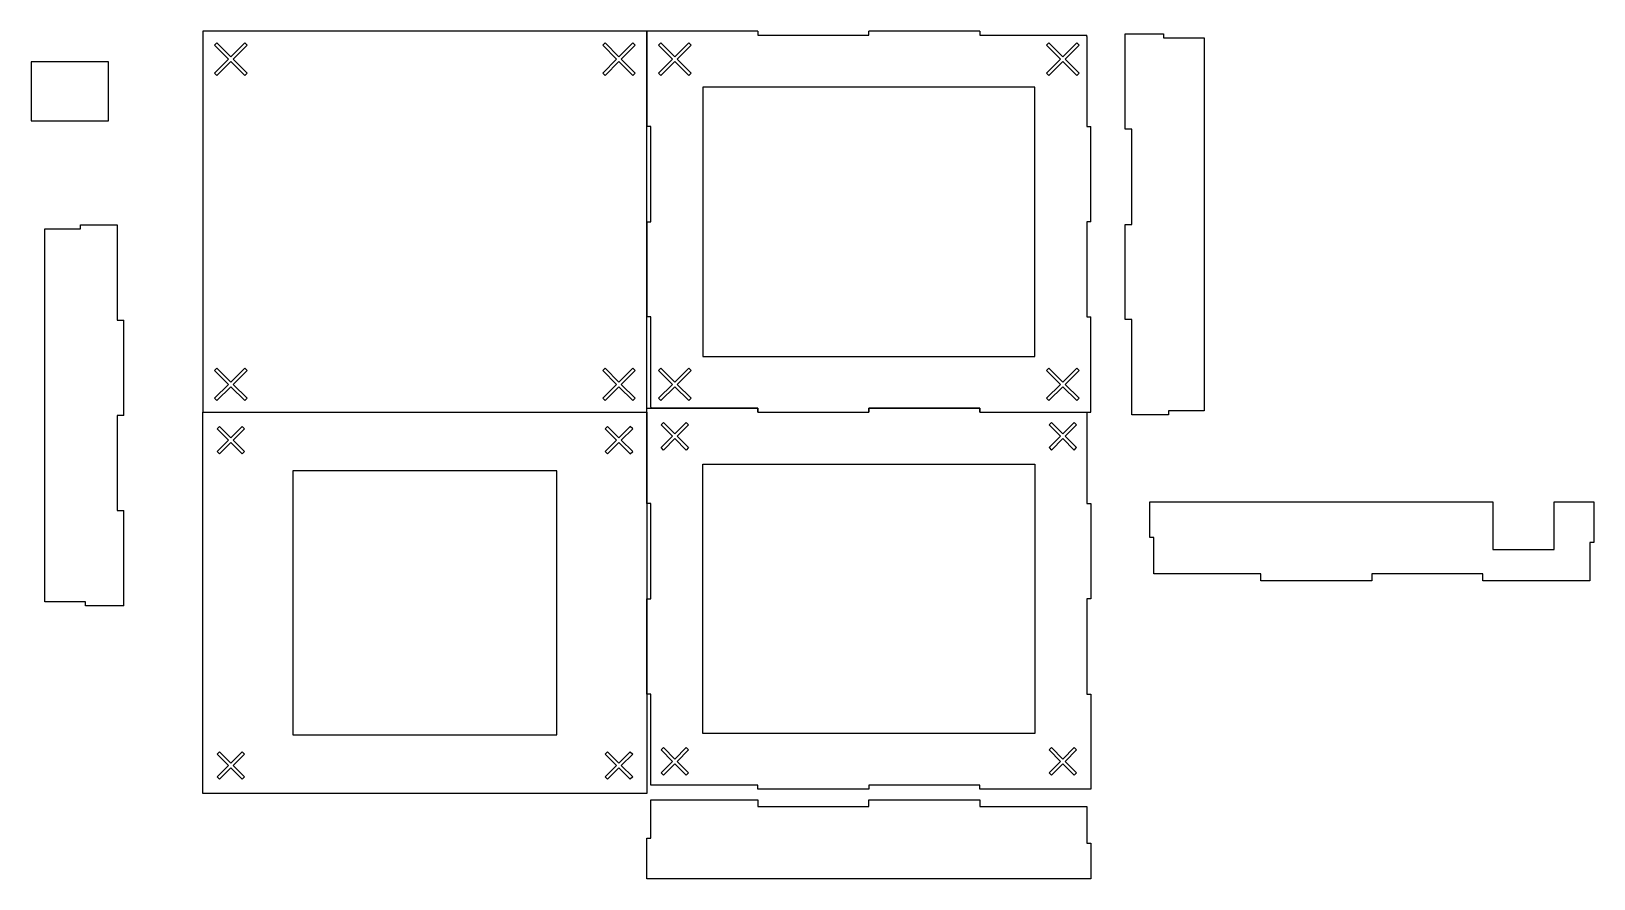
# Model space of a CAD drawing. Header units: millimetres. Extents: x 565 to 2103, y -4647 to -3813.
import ezdxf

# ---------------------------------------------------------------- set-up
doc = ezdxf.new("R2010")
doc.units = ezdxf.units.MM
for name, color, linetype, true_color in [('Layer 01', 12, 'Continuous', 0xc80000), ('Layer 03', 5, 'Continuous', 0x0000ff), ('Layer 04', 96, 'Continuous', 0x007f00)]:
    doc.layers.add(name, color=color, linetype=linetype, true_color=true_color)

msp = doc.modelspace()

# ---------------------------------------------------------------- linework, layer by layer
at = {"layer": 'Layer 01'}
for points in [[(763.8, -3840.5), (777.5, -3826.8), (775.2, -3824.5), (761.5, -3838.2), (747.8, -3824.5), (745.5, -3826.8), (759.2, -3840.5), (745.5, -3854.2), (747.8, -3856.5), (761.5, -3842.8), (775.2, -3856.5), (777.5, -3854.2)], [(1141.2, -3840.5), (1127.5, -3826.8), (1129.8, -3824.5), (1143.5, -3838.2), (1157.2, -3824.5), (1159.5, -3826.8), (1145.8, -3840.5), (1159.5, -3854.2), (1157.2, -3856.5), (1143.5, -3842.8), (1129.8, -3856.5), (1127.5, -3854.2)], [(1200.8, -3840.5), (1214.5, -3826.8), (1212.2, -3824.5), (1198.5, -3838.2), (1184.8, -3824.5), (1182.5, -3826.8), (1196.2, -3840.5), (1182.5, -3854.2), (1184.8, -3856.5), (1198.5, -3842.8), (1212.2, -3856.5), (1214.5, -3854.2)], [(1578.2, -3840.5), (1564.5, -3826.8), (1566.8, -3824.5), (1580.5, -3838.2), (1594.2, -3824.5), (1596.5, -3826.8), (1582.8, -3840.5), (1596.5, -3854.2), (1594.2, -3856.5), (1580.5, -3842.8), (1566.8, -3856.5), (1564.5, -3854.2)], [(1226, -4133), (1553, -4133), (1553, -3868), (1226, -3868)], [(763.8, -4160.5), (777.5, -4174.2), (775.2, -4176.5), (761.5, -4162.8), (747.8, -4176.5), (745.5, -4174.2), (759.2, -4160.5), (745.5, -4146.8), (747.8, -4144.5), (761.5, -4158.2), (775.2, -4144.5), (777.5, -4146.8)], [(1141.2, -4160.5), (1127.5, -4174.2), (1129.8, -4176.5), (1143.5, -4162.8), (1157.2, -4176.5), (1159.5, -4174.2), (1145.8, -4160.5), (1159.5, -4146.8), (1157.2, -4144.5), (1143.5, -4158.2), (1129.8, -4144.5), (1127.5, -4146.8)], [(1200.8, -4160.5), (1214.5, -4174.2), (1212.2, -4176.5), (1198.5, -4162.8), (1184.8, -4176.5), (1182.5, -4174.2), (1196.2, -4160.5), (1182.5, -4146.8), (1184.8, -4144.5), (1198.5, -4158.2), (1212.2, -4144.5), (1214.5, -4146.8)], [(1578.2, -4160.5), (1564.5, -4174.2), (1566.8, -4176.5), (1580.5, -4162.8), (1594.2, -4176.5), (1596.5, -4174.2), (1582.8, -4160.5), (1596.5, -4146.8), (1594.2, -4144.5), (1580.5, -4158.2), (1566.8, -4144.5), (1564.5, -4146.8)], [(1198.5, -4209.2), (1209.7, -4198), (1212, -4200.3), (1200.8, -4211.5), (1212, -4222.8), (1209.7, -4225.1), (1198.5, -4213.9), (1187.3, -4225.1), (1185, -4222.8), (1196.2, -4211.5), (1185, -4200.3), (1187.3, -4198)], [(1580.5, -4209.2), (1569.3, -4198), (1567, -4200.3), (1578.2, -4211.5), (1567, -4222.8), (1569.3, -4225.1), (1580.5, -4213.9), (1591.7, -4225.1), (1594, -4222.8), (1582.8, -4211.5), (1594, -4200.3), (1591.7, -4198)], [(761.5, -4213.2), (772.7, -4202), (775, -4204.3), (763.8, -4215.5), (775, -4226.7), (772.7, -4229), (761.5, -4217.8), (750.3, -4229), (748, -4226.7), (759.2, -4215.5), (748, -4204.3), (750.3, -4202)], [(1143.5, -4213.2), (1132.3, -4202), (1130, -4204.3), (1141.2, -4215.5), (1130, -4226.7), (1132.3, -4229), (1143.5, -4217.8), (1154.7, -4229), (1157, -4226.7), (1145.8, -4215.5), (1157, -4204.3), (1154.7, -4202)], [(1226, -4239), (1553, -4239), (1553, -4504), (1226, -4504)], [(822.5, -4505.5), (1082.5, -4505.5), (1082.5, -4245.5), (822.5, -4245.5)], [(1198.5, -4533.9), (1209.7, -4545.1), (1212, -4542.8), (1200.8, -4531.5), (1212, -4520.3), (1209.7, -4518), (1198.5, -4529.2), (1187.3, -4518), (1185, -4520.3), (1196.2, -4531.5), (1185, -4542.8), (1187.3, -4545.1)], [(1580.5, -4533.9), (1569.3, -4545.1), (1567, -4542.8), (1578.2, -4531.5), (1567, -4520.3), (1569.3, -4518), (1580.5, -4529.2), (1591.7, -4518), (1594, -4520.3), (1582.8, -4531.5), (1594, -4542.8), (1591.7, -4545.1)], [(761.5, -4537.8), (772.7, -4549), (775, -4546.7), (763.8, -4535.5), (775, -4524.3), (772.7, -4522), (761.5, -4533.2), (750.3, -4522), (748, -4524.3), (759.2, -4535.5), (748, -4546.7), (750.3, -4549)], [(1143.5, -4537.8), (1132.3, -4549), (1130, -4546.7), (1141.2, -4535.5), (1130, -4524.3), (1132.3, -4522), (1143.5, -4533.2), (1154.7, -4522), (1157, -4524.3), (1145.8, -4535.5), (1157, -4546.7), (1154.7, -4549)]]:
    msp.add_lwpolyline(points, close=True, dxfattribs=at)
at = {"layer": 'Layer 03'}
for p, q in [((1280.2, -3813), (1171, -3813)), ((1171, -3813), (1171, -3906.8)), ((656.1, -4191.1), (656.1, -4097.3)), ((656.1, -4378.6), (656.1, -4284.8)), ((1175, -4569.4), (1280.2, -4569.4)), ((1389.5, -4569.4), (1498.8, -4569.4))]:
    msp.add_line(p, q, dxfattribs=at)
for points in [[(734, -4188), (1171, -4188), (1171, -3813), (734, -3813)], [(1641.9, -4096.8), (1641.9, -4003.1), (1648.5, -4003.1), (1648.5, -3909.3), (1641.9, -3909.3), (1641.9, -3815.6), (1679.5, -3815.6), (1679.5, -3819.6), (1719.5, -3819.6), (1719.5, -4186.6), (1684.5, -4186.6), (1684.5, -4190.6), (1649.5, -4190.6), (1648.5, -4190.6), (1648.5, -4096.8)], [(734, -4188), (1171, -4188), (1171, -4563), (734, -4563)], [(1175, -4555.1), (1175, -4554), (1175, -4465.3), (1171, -4465.3), (1171, -4371.5), (1175, -4371.5), (1175, -4277.8), (1171, -4277.8), (1171, -4184), (1280.2, -4184), (1280.2, -4188), (1389.5, -4188), (1389.5, -4184), (1498.8, -4184), (1498.8, -4188), (1603, -4188), (1604, -4188), (1604, -4189), (1604, -4277.8), (1608, -4277.8), (1608, -4371.5), (1604, -4371.5), (1604, -4465.3), (1608, -4465.3), (1608, -4559), (1498.8, -4559), (1498.8, -4555.1), (1389.5, -4555.1), (1389.5, -4559), (1280.2, -4559), (1280.2, -4555.1), (1176, -4555.1)], [(1993.8, -4353.7), (1993.8, -4347.1), (1884.5, -4347.1), (1884.5, -4353.7), (1775.3, -4353.7), (1775.3, -4347.1), (1670, -4347.1), (1670, -4311.1), (1666, -4311.1), (1666, -4276.1), (2003.7, -4276.1), (2003.7, -4323), (2064, -4323), (2064, -4276.1), (2103, -4276.1), (2103, -4316.1), (2099.1, -4316.1), (2099.1, -4353.7)]]:
    msp.add_lwpolyline(points, close=True, dxfattribs=at)
for points in [[(1280.2, -3813), (1280.2, -3817), (1389.5, -3817), (1389.5, -3813)], [(1498.8, -3813), (1389.5, -3813)], [(1498.8, -3813), (1498.8, -3817), (1603, -3817)], [(1603, -3817), (1604, -3817)], [(1604, -3818), (1604, -3817)], [(1604, -3818), (1604, -3906.8), (1608, -3906.8)], [(1171, -4000.5), (1175, -4000.5), (1175, -3906.8), (1171, -3906.8)], [(1608, -4000.5), (1608, -3906.8)], [(1171, -4000.5), (1171, -4094.2)], [(1608, -4000.5), (1604, -4000.5), (1604, -4094.2), (1608, -4094.2)], [(1175, -4183), (1175, -4094.2), (1171, -4094.2)], [(1498.8, -4188), (1608, -4188), (1608, -4094.2)], [(1175, -4183), (1175, -4184)], [(1176, -4184), (1175, -4184)], [(1280.2, -4188), (1280.2, -4184), (1176, -4184)], [(1280.2, -4188), (1389.5, -4188)], [(1498.8, -4188), (1498.8, -4184), (1389.5, -4184), (1389.5, -4188)]]:
    msp.add_lwpolyline(points, dxfattribs=at)
at = {"layer": 'Layer 03', "lineweight": -3}
for points in [[(656.1, -4378.6), (618.5, -4378.6), (618.5, -4374.6), (578.5, -4374.6), (578.5, -4007.6), (613.5, -4007.6), (613.5, -4003.6), (648.5, -4003.6), (649.6, -4003.6), (649.6, -4097.3), (656.1, -4097.3)], [(656.1, -4191.1), (649.6, -4191.1), (649.6, -4284.8), (656.1, -4284.8)], [(1498.8, -4569.4), (1498.8, -4576), (1604, -4576), (1604, -4612), (1608, -4612), (1608, -4647), (1171, -4647), (1171, -4607), (1175, -4607), (1175, -4569.4)], [(1280.2, -4569.4), (1280.2, -4576), (1389.5, -4576), (1389.5, -4569.4)]]:
    msp.add_lwpolyline(points, dxfattribs=at)
at = {"layer": 'Layer 04'}
msp.add_lwpolyline([(565, -3901), (641, -3901), (641, -3843), (565, -3843)], close=True, dxfattribs=at)

doc.saveas('drawing.dxf')
